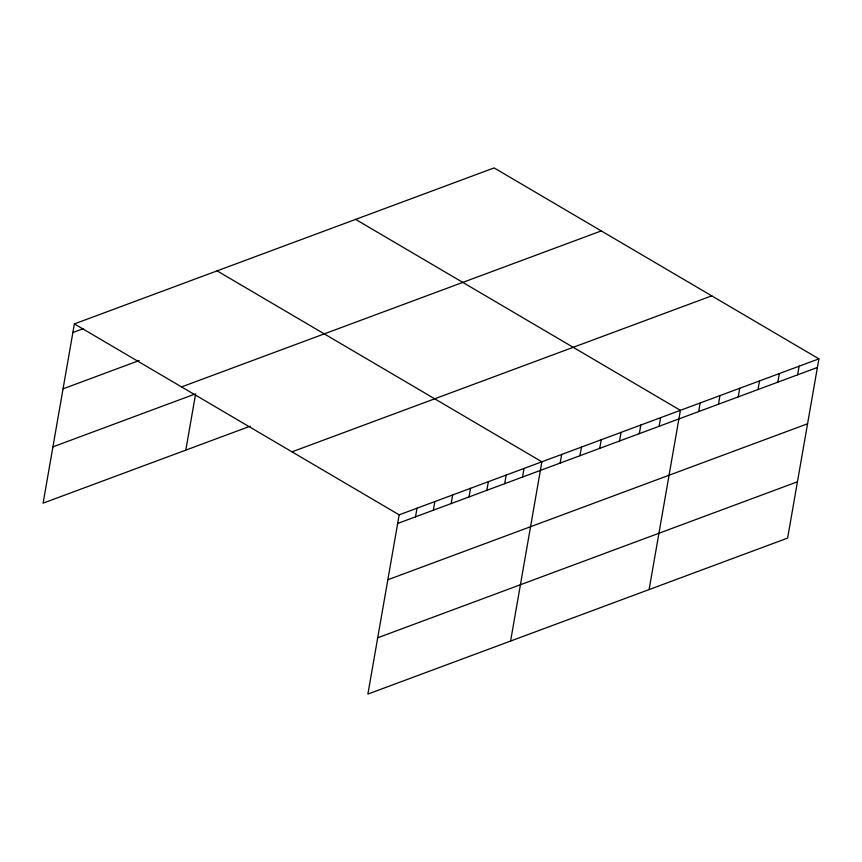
<?xml version="1.0" encoding="UTF-8"?>
<svg xmlns="http://www.w3.org/2000/svg" width="862" height="862" viewBox="0 0 862 862"><rect width="100%" height="100%" fill="white"/><g stroke="black" fill="none" stroke-linecap="round" stroke-linejoin="round"><path stroke-width="1.29" d="M818.9 358.851L399.171 514.84L367.88 694.082L787.62 538.093L818.9 358.851L494.12 167.918L74.38 323.907L43.1 503.149L250.12 426.216M185.804 450.115L195.631 393.805M415.506 516.823L417.003 508.214M433.338 510.196L434.847 501.587M451.182 503.57L452.679 494.95M469.025 496.932L470.523 488.323M486.858 490.306L488.366 481.696M504.701 483.679L506.199 475.059M522.534 477.042L524.042 468.432M510.595 641.048L541.875 461.806L217.095 270.873M560.16 463.066L561.668 454.446M579.954 455.707L581.451 447.098M599.736 448.359L601.234 439.739M619.519 440.999L621.028 432.39M639.313 433.651L640.811 425.031M659.096 426.291L660.604 417.682M649.108 589.565L680.387 410.323L355.607 219.39M698.673 411.583L700.181 402.974M718.455 404.235L719.964 395.615M738.249 396.876L739.747 388.266M758.032 389.516L759.541 380.907M777.826 382.168L779.323 373.558M797.609 374.808L799.117 366.199M72.882 332.527L83.582 328.541M63.055 388.827L139.159 360.542M181.559 386.919L601.299 230.919M52.927 446.85L194.446 394.246M291.992 451.839L711.721 295.838M397.662 523.46L817.391 367.46M387.835 579.76L807.565 423.77M377.718 637.783L797.447 481.783M74.38 323.907L399.171 514.84"/></g></svg>
